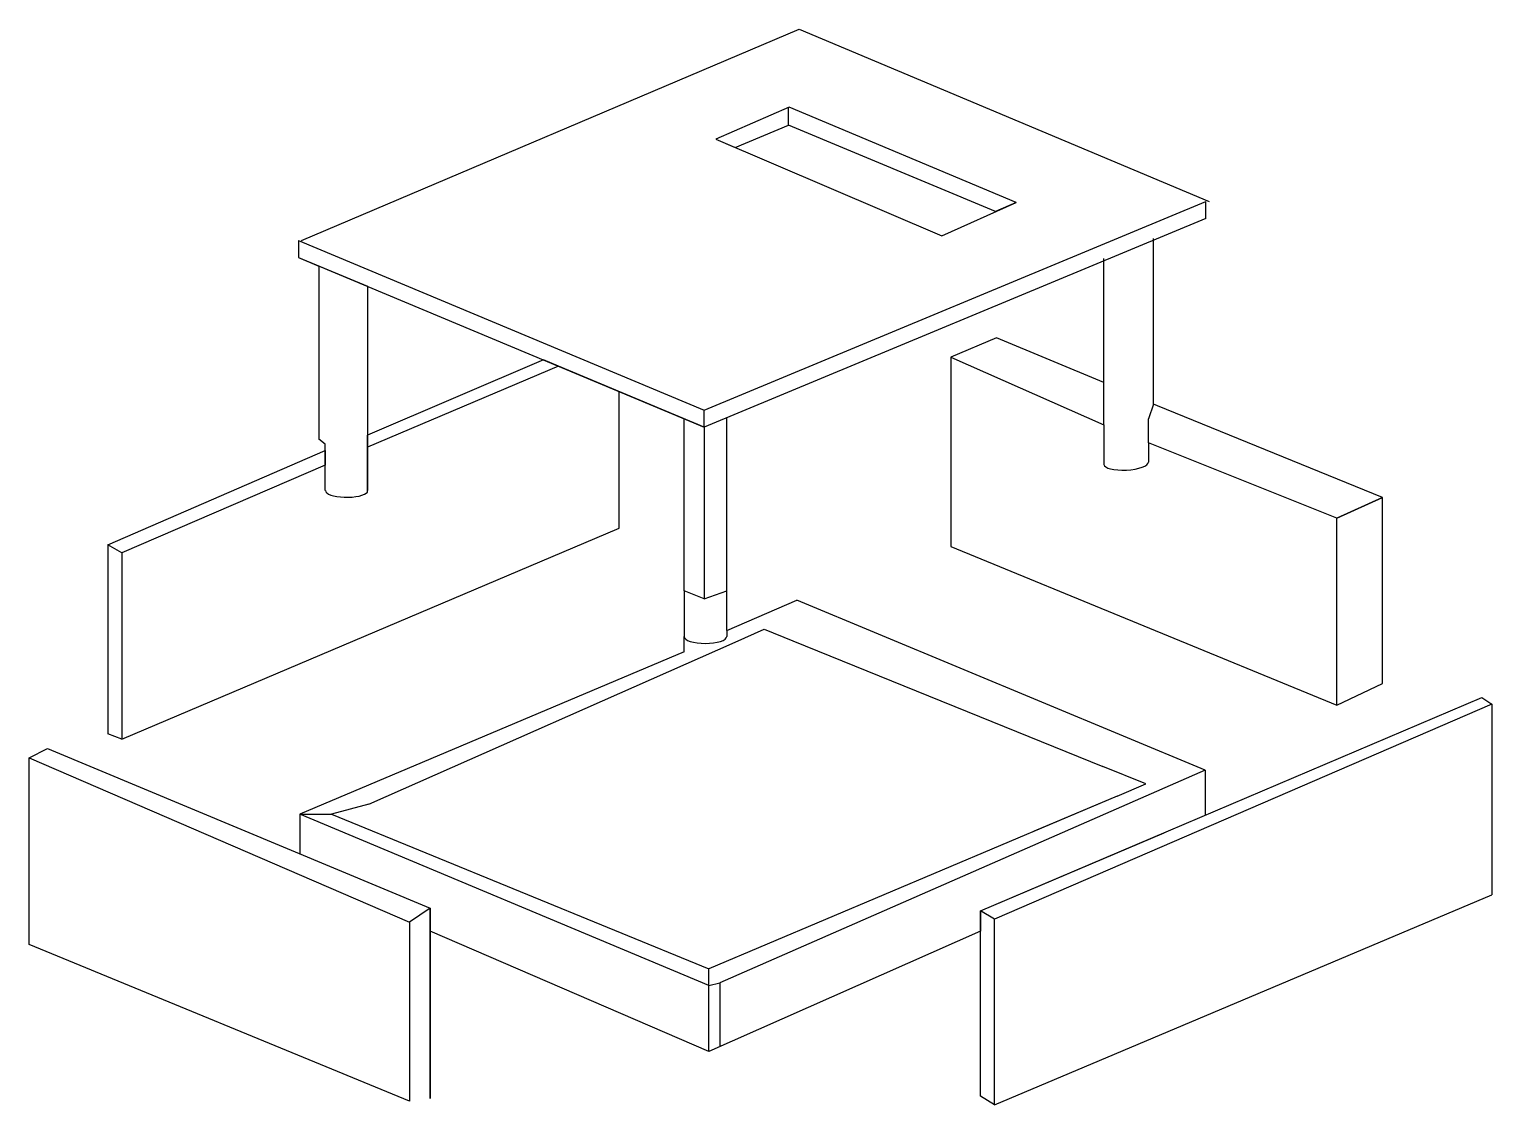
# Model space of a CAD drawing. Header units: millimetres. Extents: x 1384 to 2103, y -264 to 264.
import ezdxf

# ---------------------------------------------------------------- set-up
doc = ezdxf.new("R2010")
doc.units = ezdxf.units.MM

msp = doc.modelspace()

# ---------------------------------------------------------------- linework, layer by layer
at = {"color": 7}
for p, q in [((1518.05, 160.43), (1762.42, 264.09)), ((1762.42, 264.09), (1963.75, 179.57)), ((1757.48, 225.87), (1721.55, 210.08)), ((1757.2, 216.97), (1757.2, 225.74)), ((1869.02, 179.07), (1757.48, 225.87)), ((1730.99, 206.05), (1757.2, 216.97)), ((1858.93, 174.55), (1757.2, 216.97)), ((1721.55, 210.08), (1832.51, 162.71)), ((1721.55, 210.08), (1730.99, 206.05)), ((1715.82, 77.02), (1962.19, 179.57)), ((1832.51, 162.71), (1869.02, 179.07)), ((1869.02, 179.07), (1858.93, 174.55)), ((1962.19, 171.14), (1962.19, 179.57)), ((1962.19, 171.14), (1715.82, 68.72)), ((1516.5, 160.43), (1516.5, 152.04)), ((1516.5, 160.43), (1715.82, 77.02)), ((1936.53, 79.95), (1936.53, 161.36)), ((1516.5, 152.04), (1715.82, 68.72)), ((1516.5, 152.04), (1526.53, 147.85)), ((1516.5, 152.04), (1550.38, 137.88)), ((1912.05, 90.74), (1912.05, 151.57)), ((1526.53, 147.85), (1526.53, 62.8)), ((1550.38, 137.88), (1550.38, 37.61)), ((1859.35, 112.57), (1836.92, 103.06)), ((1912.05, 90.74), (1859.35, 112.57)), ((1636.77, 101.76), (1550.38, 64.81)), ((1644.24, 98.64), (1636.77, 101.76)), ((1836.92, 103.06), (1836.92, 10.1)), ((1836.92, 103.06), (1912.05, 69.8)), ((1644.24, 98.64), (1550.38, 58.9)), ((1715.82, 68.72), (1644.24, 98.64)), ((1673.94, 19.08), (1673.94, 86.22)), ((1912.05, 69.8), (1912.05, 90.74)), ((1936.53, 79.95), (1933.93, 72.82)), ((1938.4, 79.19), (1936.53, 79.95)), ((2048.87, 34.18), (1938.4, 79.19)), ((1705.85, -11.67), (1705.85, 72.88)), ((1715.82, 68.72), (1715.82, 77.02)), ((1726.82, -11.67), (1726.82, 73.29)), ((1933.93, 61.06), (1933.93, 72.82)), ((1550.38, 58.9), (1550.38, 64.81)), ((1715.82, 68.72), (1715.82, -15.48)), ((1912.05, 69.8), (1912.05, 50.42)), ((1529.67, 60.37), (1526.53, 62.8)), ((1529.67, 57.3), (1529.67, 60.37)), ((1550.38, 37.61), (1550.38, 58.9)), ((2026.44, 24.1), (1933.93, 61.06)), ((1933.93, 61.06), (1933.93, 51.54)), ((1422.89, 10.93), (1529.67, 57.3)), ((1529.67, 37.61), (1529.67, 57.3)), ((1529.67, 57.3), (1529.67, 50)), ((1529.67, 50), (1429.8, 7.03)), ((1550.38, 36.88), (1550.38, 37.61)), ((2026.44, 24.1), (2048.87, 34.18)), ((2048.87, 34.18), (2026.44, 24.1)), ((2048.87, -57.09), (2048.87, 34.18)), ((2026.44, -67.73), (2026.44, 24.1)), ((1429.8, -84.37), (1673.94, 19.08)), ((1429.8, 7.03), (1422.89, 10.93)), ((1422.89, 10.93), (1422.89, -81.85)), ((1836.92, 10.1), (2026.44, -67.73)), ((1429.8, 7.03), (1429.8, -84.37)), ((1715.82, -15.48), (1705.85, -11.67)), ((1705.85, -11.67), (1705.85, -34.11)), ((1715.82, -15.48), (1726.82, -11.67)), ((1726.82, -31.15), (1726.82, -11.67)), ((1726.82, -31.15), (1761.29, -16.22)), ((1961.8, -99.71), (1761.29, -16.22)), ((1705.85, -41.56), (1705.85, -34.11)), ((1726.82, -31.15), (1726.82, -34.11)), ((1731.04, -36.76), (1745.21, -30.49)), ((1745.21, -30.49), (1759.33, -36.21)), ((1705.85, -41.56), (1517.19, -121.32)), ((1551.07, -116.4), (1731.04, -36.76)), ((1759.33, -36.21), (1911.52, -97.84)), ((2026.44, -67.73), (2048.87, -57.09)), ((1851.46, -168.8), (2097.76, -63.94)), ((2097.76, -63.94), (2102.59, -67.27)), ((2102.59, -67.27), (1858.33, -172.85)), ((2102.59, -67.27), (2102.59, -160.87)), ((1429.8, -84.37), (1422.89, -81.85)), ((1384.25, -93.54), (1393.17, -89.08)), ((1393.17, -89.08), (1581.17, -167.36)), ((1384.25, -185.18), (1384.25, -93.54)), ((1384.25, -93.54), (1570.98, -174.36)), ((1961.8, -99.71), (1723.41, -204.05)), ((1932.71, -106.42), (1911.52, -97.84)), ((1961.8, -99.71), (1961.8, -121.82)), ((1961.8, -99.71), (1961.8, -99.71)), ((1961.8, -99.71), (1961.8, -99.71)), ((1961.8, -99.71), (1961.8, -99.71)), ((1918.62, -112.39), (1932.71, -106.42)), ((1918.62, -112.39), (1717.97, -197.28)), ((1918.62, -112.39), (1877.82, -129.65)), ((1717.97, -205.33), (1517.19, -121.32)), ((1517.19, -121.32), (1517.19, -140.72)), ((1517.19, -121.32), (1517.19, -121.32)), ((1517.19, -121.32), (1517.19, -121.32)), ((1517.19, -121.32), (1517.19, -121.32)), ((1517.19, -121.32), (1517.19, -121.32)), ((1517.19, -121.32), (1517.19, -121.32)), ((1517.19, -121.32), (1517.19, -121.32)), ((1517.19, -121.32), (1517.19, -121.32)), ((1517.19, -121.32), (1517.19, -121.32)), ((1517.19, -121.32), (1517.19, -121.32)), ((1517.19, -121.32), (1532.67, -121.32)), ((1551.07, -116.4), (1532.67, -121.32)), ((1532.67, -121.32), (1717.97, -197.28)), ((1851.46, -168.8), (1941.75, -130.36)), ((1858.33, -263.92), (2102.59, -160.87)), ((1581.17, -167.36), (1570.98, -174.36)), ((1581.17, -167.36), (1581.17, -260.92)), ((1581.17, -260.92), (1581.17, -167.36)), ((1851.46, -259.67), (1851.46, -168.8)), ((1858.33, -172.85), (1851.46, -168.8)), ((1851.46, -168.8), (1851.46, -178.71)), ((1851.46, -168.8), (1851.46, -178.71)), ((1570.98, -174.36), (1570.98, -262.19)), ((1717.97, -237.8), (1581.17, -178.78)), ((1851.46, -178.71), (1717.97, -237.8)), ((1858.33, -263.92), (1858.33, -172.85)), ((1570.98, -262.19), (1384.25, -185.18)), ((1717.97, -205.33), (1717.97, -197.28)), ((1717.97, -205.33), (1723.41, -204.05)), ((1717.97, -237.8), (1717.97, -205.33)), ((1723.41, -204.05), (1723.41, -235.4)), ((1858.33, -263.92), (1851.46, -259.67))]:
    msp.add_line(p, q, dxfattribs=at)
for centre, major_axis, ratio, start_param, end_param in [((1922.99, 50.98), (10.94, 0.56), 0.301952, 3.141593, 6.283185), ((1540.16, 37.61), (-10.48, 0), 0.314956, 0, 2.917985), ((1716.33, -34.11), (10.48, 0), 0.314956, 3.141593, 6.283185)]:
    msp.add_ellipse(centre, major_axis=major_axis, ratio=ratio, start_param=start_param, end_param=end_param, dxfattribs=at)

doc.saveas('drawing.dxf')
